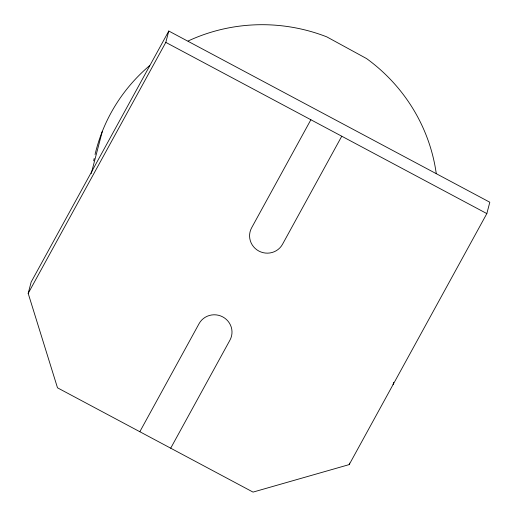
<?xml version="1.0" encoding="UTF-8"?>
<svg xmlns="http://www.w3.org/2000/svg" width="518" height="518" viewBox="0 0 518 518"><rect width="100%" height="100%" fill="white"/><g stroke="black" fill="none" stroke-linecap="round" stroke-linejoin="round"><path stroke-width="0.78" d="M28.186 293.389L31.164 282.032L168.79 31.028L489.814 202.234L486.836 213.591L349.21 464.594L253.037 492.1L57.498 387.814L28.186 293.389L165.812 42.385L168.79 31.028M91.239 173.588L102.299 131.43M349.21 464.594L349.611 463.079M393.084 384.583L393.674 382.323M139.821 431.721L199.067 323.666A17.528 17.094 14.7 0 1 222.74 316.893A17.528 17.094 14.7 0 1 229.953 340.138L170.707 448.193M310.871 119.749L251.631 227.803A17.528 17.094 14.7 0 0 258.845 251.049A17.528 17.094 14.7 0 0 282.517 244.276L341.763 136.221M165.812 42.385L486.836 213.591M93.687 160.865A173.886 169.561 14.7 0 1 94.166 158.482M95.047 154.519A173.886 169.561 14.7 0 1 149.702 65.546M188.099 41.006A173.886 169.561 14.7 0 1 326.78 36.862L366.563 58.573A173.886 169.561 14.7 0 1 436.253 173.543"/></g></svg>
